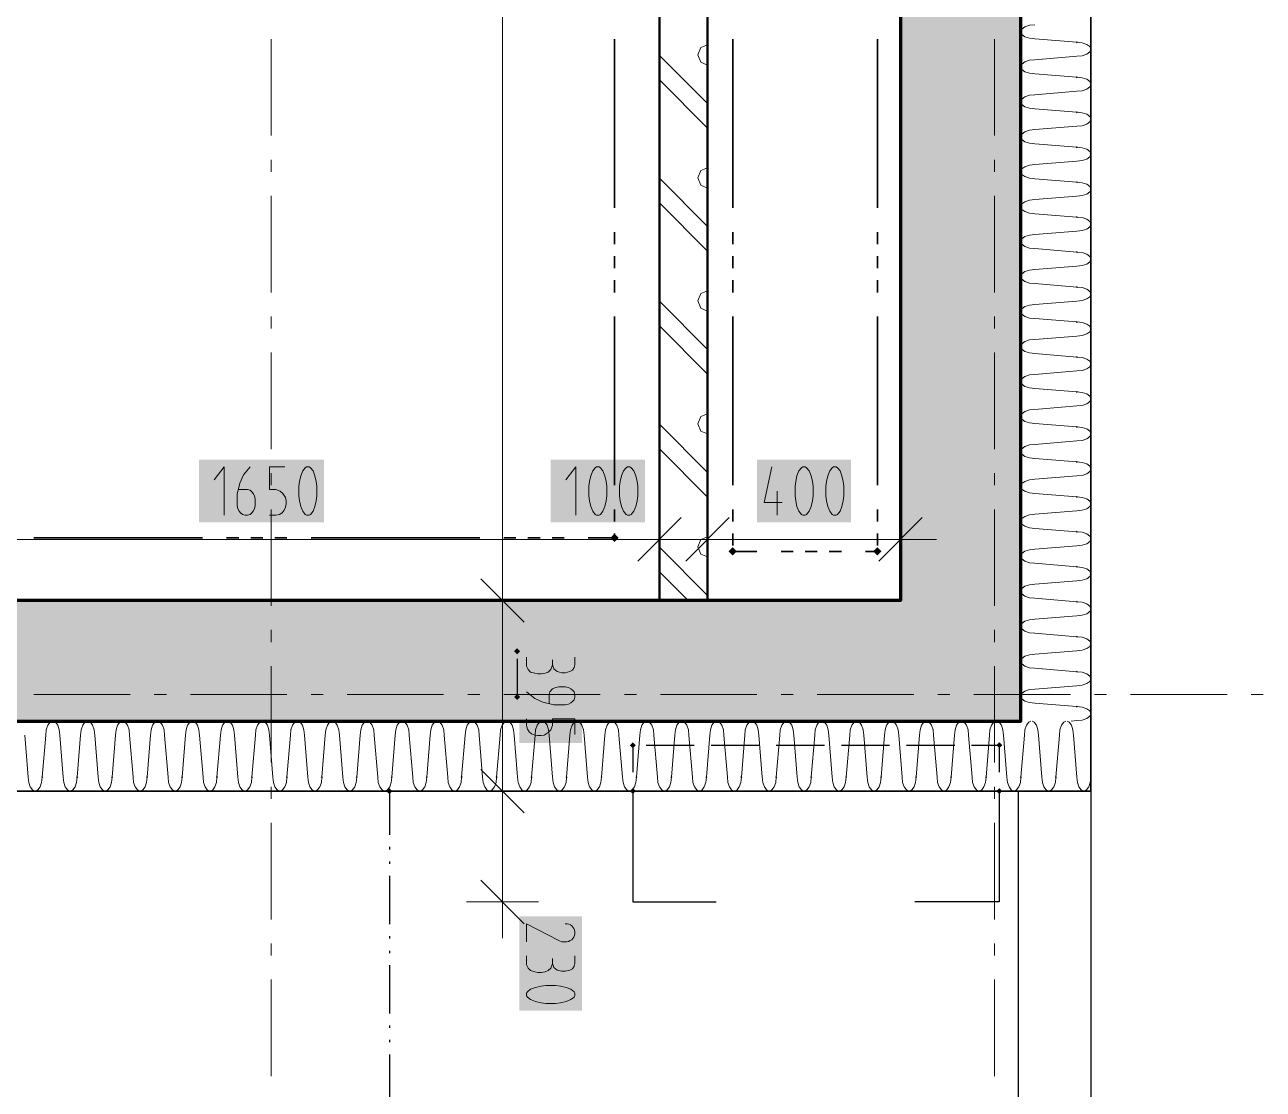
# Model space of a CAD drawing. Header units: millimetres. Extents: x 0 to 594, y 0 to 420.
# Drawn here: x 441.17 to 462.04, y 140.93 to 158.87 of the extents above; entities that cross this region are included whole.
import ezdxf

# ---------------------------------------------------------------- set-up
doc = ezdxf.new("R2010")
doc.units = ezdxf.units.MM
doc.header["$LTSCALE"] = 8
for name, color, linetype in [('PDF_CTU', 7, 'Continuous'), ('PDF_Dokresleni nad rovinou rezu', 7, 'Continuous'), ('PDF_Dokresleni pod rovinou rezu', 7, 'Continuous'), ('PDF_Instalacni prizdivky', 7, 'Continuous'), ('PDF_Koty delkove', 7, 'Continuous'), ('PDF_Obecne 0.25', 7, 'Continuous'), ('PDF_Osy hlavni', 7, 'Continuous'), ('PDF_Pozarni useky', 3, 'Continuous'), ('PDF_Steny vnitrni', 7, 'Continuous'), ('PDF_Zatepleni', 7, 'Continuous')]:
    doc.layers.add(name, color=color, linetype=linetype)

msp = doc.modelspace()

# ---------------------------------------------------------------- linework, layer by layer
at = {"layer": 'PDF_CTU', "lineweight": 25}
for points in [[(457.918, 86.558), (457.918, 145.956)], [(459.137, 145.956), (459.137, 86.558)]]:
    msp.add_lwpolyline(points, dxfattribs=at)
at = {"layer": 'PDF_Dokresleni nad rovinou rezu', "lineweight": 25}
for points in [[(447.313, 145.956), (447.313, 145.216)], [(447.313, 145.013), (447.313, 144.972)], [(447.313, 144.769), (447.313, 144.729)], [(447.313, 144.526), (447.313, 143.713)], [(447.313, 143.51), (447.313, 143.469)], [(447.313, 143.266), (447.313, 143.225)], [(447.313, 143.022), (447.313, 142.21)], [(447.313, 142.006), (447.313, 141.966)], [(447.313, 141.763), (447.313, 141.722)], [(447.313, 141.519), (447.313, 140.706)]]:
    msp.add_lwpolyline(points, dxfattribs=at)
at = {"layer": 'PDF_Dokresleni nad rovinou rezu', "lineweight": 25, "transparency": 33554559}
msp.add_solid([(447.313, 146.006), (447.363, 145.956), (447.262, 145.956), (447.313, 145.905)], dxfattribs=at)
at = {"layer": 'PDF_Dokresleni pod rovinou rezu', "lineweight": 25}
for points in [[(449.466, 148.182), (449.466, 147.54)], [(451.416, 146.728), (451.416, 146.273)], [(451.64, 146.728), (452.452, 146.728)], [(452.737, 146.728), (453.549, 146.728)], [(453.834, 146.728), (454.646, 146.728)], [(454.931, 146.728), (455.743, 146.728)], [(456.028, 146.728), (456.841, 146.728)], [(457.125, 146.728), (457.593, 146.728)], [(457.593, 146.728), (457.593, 146.273)], [(451.416, 145.988), (451.416, 145.956)], [(457.593, 145.988), (457.593, 145.956)]]:
    msp.add_lwpolyline(points, dxfattribs=at)
at = {"layer": 'PDF_Dokresleni pod rovinou rezu', "lineweight": 25, "transparency": 33554559}
for points in [[(449.466, 148.363), (449.517, 148.312), (449.415, 148.312), (449.466, 148.261)], [(449.466, 147.591), (449.517, 147.54), (449.415, 147.54), (449.466, 147.489)], [(451.366, 146.728), (451.416, 146.778), (451.416, 146.677), (451.467, 146.728)], [(451.416, 146.778), (451.467, 146.728), (451.366, 146.728), (451.416, 146.677)], [(457.593, 146.778), (457.643, 146.728), (457.542, 146.728), (457.593, 146.677)], [(457.542, 146.728), (457.593, 146.778), (457.593, 146.677), (457.643, 146.728)], [(451.416, 146.006), (451.467, 145.956), (451.366, 145.956), (451.416, 145.905)], [(457.593, 146.006), (457.643, 145.956), (457.542, 145.956), (457.593, 145.905)]]:
    msp.add_solid(points, dxfattribs=at)
at = {"layer": 'PDF_Instalacni prizdivky', "lineweight": 50}
msp.add_lwpolyline([(438.455, 180.94), (451.863, 180.94), (451.863, 149.166), (452.676, 149.166), (452.676, 180.94), (455.927, 180.94), (455.927, 181.752), (438.455, 181.752), (438.455, 185.816), (437.642, 185.816), (422.933, 185.816), (422.933, 185.003), (437.642, 185.003), (437.642, 171.838), (438.455, 171.838), (438.455, 180.94)], dxfattribs=at)
at = {"layer": 'PDF_Instalacni prizdivky', "lineweight": 9}
for points in [[(452.676, 158.528), (452.563, 158.482), (452.512, 158.359), (452.563, 158.235), (452.676, 158.189)], [(451.863, 158.352), (452.676, 157.54)], [(451.863, 157.938), (452.676, 157.125)], [(452.676, 156.456), (452.563, 156.409), (452.512, 156.286), (452.563, 156.163), (452.676, 156.116)], [(451.863, 156.28), (452.676, 155.468)], [(451.863, 155.866), (452.676, 155.053)], [(452.676, 154.384), (452.563, 154.337), (452.512, 154.214), (452.563, 154.091), (452.676, 154.044)], [(451.863, 154.208), (452.676, 153.395)], [(451.863, 153.794), (452.676, 152.981)], [(452.676, 152.312), (452.563, 152.265), (452.512, 152.142), (452.563, 152.019), (452.676, 151.972)], [(451.863, 152.136), (452.676, 151.323)], [(451.863, 151.721), (452.676, 150.909)], [(452.676, 150.239), (452.563, 150.193), (452.512, 150.07), (452.563, 149.947), (452.676, 149.9)], [(451.863, 150.064), (452.676, 149.251)], [(451.863, 149.649), (452.347, 149.166)]]:
    msp.add_lwpolyline(points, dxfattribs=at)
at = {"layer": 'PDF_Koty delkove', "lineweight": 18}
for points in [[(449.22, 301.251), (449.22, 300.784), (449.22, 298), (449.22, 260.66), (449.22, 260.009), (449.22, 199.224), (449.22, 198.208), (449.22, 196.177), (449.22, 181.752), (449.22, 180.94), (449.22, 149.166), (449.22, 145.956), (449.22, 144.087)], [(444.531, 150.604), (444.531, 151.416), (444.358, 151.2)], [(445.019, 150.969), (445.04, 150.929), (445.051, 150.875), (445.051, 150.767), (445.04, 150.712), (445.019, 150.672), (444.997, 150.645), (444.965, 150.617), (444.921, 150.604), (444.878, 150.604), (444.835, 150.617), (444.802, 150.645), (444.781, 150.672), (444.758, 150.712), (444.747, 150.767), (444.747, 150.956), (444.791, 151.146), (444.856, 151.281), (444.965, 151.416)], [(445.55, 151.416), (445.29, 151.416), (445.29, 151.037), (445.398, 151.037), (445.474, 151.01), (445.517, 150.969), (445.56, 150.902), (445.571, 150.848), (445.571, 150.794), (445.56, 150.739), (445.539, 150.686), (445.506, 150.645), (445.463, 150.617), (445.398, 150.604), (445.29, 150.604)], [(446.091, 150.929), (446.091, 151.092), (446.08, 151.172), (446.059, 151.267), (446.026, 151.349), (445.983, 151.403), (445.961, 151.416), (445.918, 151.416), (445.896, 151.403), (445.853, 151.349), (445.821, 151.267), (445.799, 151.172), (445.788, 151.092), (445.788, 150.929), (445.799, 150.848), (445.821, 150.753), (445.853, 150.672), (445.896, 150.617), (445.918, 150.604)], [(450.458, 150.604), (450.458, 151.416), (450.285, 151.2)], [(451.498, 150.929), (451.498, 151.092), (451.487, 151.172), (451.465, 151.267), (451.433, 151.349), (451.39, 151.403), (451.368, 151.416), (451.325, 151.416), (451.303, 151.403), (451.26, 151.349), (451.228, 151.267), (451.205, 151.172), (451.194, 151.092), (451.194, 150.929), (451.205, 150.848), (451.228, 150.753), (451.26, 150.672), (451.303, 150.617), (451.325, 150.604)], [(453.933, 150.82), (453.63, 150.82), (453.76, 151.416)], [(454.973, 150.929), (454.973, 151.092), (454.962, 151.172), (454.941, 151.267), (454.908, 151.349), (454.865, 151.403), (454.843, 151.416), (454.8, 151.416), (454.778, 151.403), (454.735, 151.349), (454.703, 151.267), (454.681, 151.172), (454.67, 151.092), (454.67, 150.929), (454.681, 150.848), (454.703, 150.753), (454.735, 150.672), (454.778, 150.617)], [(444.77, 151.037), (444.921, 151.037), (444.965, 151.024), (444.997, 150.997), (445.019, 150.969)], [(445.918, 150.604), (445.961, 150.604), (445.983, 150.617), (446.026, 150.672), (446.059, 150.753), (446.08, 150.848), (446.091, 150.929)], [(451.325, 150.604), (451.368, 150.604), (451.39, 150.617), (451.433, 150.672), (451.465, 150.753), (451.487, 150.848), (451.498, 150.929)], [(453.847, 150.604), (453.847, 151.01)], [(454.778, 150.617), (454.8, 150.604), (454.843, 150.604), (454.865, 150.617), (454.908, 150.672), (454.941, 150.753), (454.962, 150.848), (454.973, 150.929)], [(451.863, 149.588), (451.863, 150.197), (451.863, 150.807)], [(452.676, 149.588), (452.676, 150.197), (452.676, 150.807)], [(455.927, 149.588), (455.927, 150.197), (455.927, 150.807)], [(451.498, 149.831), (452.229, 150.563)], [(452.31, 149.831), (453.042, 150.563)], [(455.561, 149.831), (456.292, 150.563)], [(385.633, 150.197), (388.071, 150.197), (409.525, 150.197), (411.963, 150.197), (437.642, 150.197), (438.455, 150.197), (451.863, 150.197), (452.676, 150.197), (455.927, 150.197)], [(455.927, 150.197), (456.536, 150.197)], [(448.854, 149.531), (449.585, 148.8)], [(448.61, 149.166), (449.22, 149.166), (449.829, 149.166)], [(449.626, 148.21), (449.626, 148.059), (449.654, 148.005), (449.694, 147.961), (449.762, 147.94), (449.816, 147.929), (449.871, 147.929), (449.938, 147.94), (449.992, 147.961), (450.032, 148.005), (450.06, 148.08), (450.06, 148.167)], [(450.439, 148.21), (450.439, 148.08), (450.426, 148.037), (450.398, 147.994), (450.357, 147.972), (450.277, 147.95), (450.222, 147.95), (450.141, 147.972), (450.087, 148.015), (450.06, 148.08)], [(449.626, 147.625), (449.762, 147.517), (449.897, 147.452), (450.087, 147.409), (450.277, 147.409), (450.331, 147.42), (450.371, 147.441), (450.398, 147.463), (450.426, 147.495), (450.439, 147.539), (450.439, 147.582), (450.426, 147.625), (450.398, 147.658), (450.371, 147.679), (450.331, 147.701), (450.277, 147.712), (450.168, 147.712), (450.114, 147.701), (450.06, 147.679), (450.019, 147.625), (450.005, 147.582), (450.005, 147.43)], [(450.439, 146.91), (450.439, 147.17), (450.06, 147.17), (450.06, 147.062), (450.032, 146.986), (449.992, 146.943), (449.924, 146.9), (449.871, 146.889), (449.816, 146.889), (449.762, 146.9), (449.708, 146.921), (449.667, 146.954), (449.64, 146.996), (449.626, 147.062), (449.626, 147.17)], [(448.854, 146.321), (449.585, 145.59)], [(448.61, 145.956), (449.22, 145.956), (449.829, 145.956)], [(448.854, 144.452), (449.585, 143.721)], [(448.61, 144.087), (449.22, 144.087), (449.829, 144.087)], [(449.22, 144.087), (449.22, 143.477)], [(449.626, 143.179), (449.626, 143.027), (449.654, 142.973), (449.694, 142.93), (449.762, 142.908), (449.816, 142.897), (449.871, 142.897), (449.938, 142.908), (449.992, 142.93), (450.032, 142.973), (450.06, 143.049)], [(450.439, 143.179), (450.439, 143.049), (450.426, 143.005), (450.398, 142.962), (450.357, 142.94), (450.277, 142.919), (450.222, 142.919), (450.141, 142.94), (450.087, 142.984), (450.06, 143.049), (450.06, 143.135)], [(449.952, 142.377), (450.114, 142.377), (450.195, 142.388), (450.29, 142.41), (450.371, 142.442), (450.426, 142.485), (450.439, 142.507), (450.439, 142.55), (450.426, 142.572), (450.371, 142.615), (450.29, 142.648), (450.195, 142.67), (450.114, 142.681), (449.952, 142.681), (449.871, 142.67), (449.775, 142.648), (449.694, 142.615), (449.64, 142.572), (449.626, 142.55), (449.626, 142.507), (449.64, 142.485), (449.694, 142.442)], [(449.694, 142.442), (449.775, 142.41), (449.871, 142.388), (449.952, 142.377)]]:
    msp.add_lwpolyline(points, dxfattribs=at)
for points in [[(450.978, 150.929), (450.978, 151.092), (450.967, 151.172), (450.945, 151.267), (450.913, 151.349), (450.87, 151.403), (450.848, 151.416), (450.805, 151.416), (450.783, 151.403), (450.74, 151.349), (450.707, 151.267), (450.685, 151.172), (450.674, 151.092), (450.674, 150.929), (450.685, 150.848), (450.707, 150.753), (450.74, 150.672), (450.783, 150.617), (450.805, 150.604), (450.848, 150.604), (450.87, 150.617), (450.913, 150.672), (450.945, 150.753), (450.967, 150.848)], [(454.453, 150.929), (454.453, 151.092), (454.442, 151.172), (454.421, 151.267), (454.388, 151.349), (454.345, 151.403), (454.323, 151.416), (454.28, 151.416), (454.258, 151.403), (454.215, 151.349), (454.183, 151.267), (454.161, 151.172), (454.15, 151.092), (454.15, 150.929), (454.161, 150.848), (454.183, 150.753), (454.215, 150.672), (454.258, 150.617), (454.28, 150.604), (454.323, 150.604), (454.345, 150.617), (454.388, 150.672), (454.421, 150.753), (454.442, 150.848)]]:
    msp.add_lwpolyline(points, close=True, dxfattribs=at)
msp.add_lwpolyline([(449.626, 143.417), (449.626, 143.721), (450.168, 143.439), (450.222, 143.417), (450.304, 143.417, 0.983077), (450.277, 143.721)], format="xyb", dxfattribs=at)
at = {"layer": 'PDF_Koty delkove', "color": 7, "lineweight": 18, "true_color": 0xffffff, "transparency": 33554559}
for points in [[(444.105, 150.482), (446.213, 150.482), (444.105, 151.538), (446.213, 151.538)], [(450.032, 150.482), (451.62, 150.482), (450.032, 151.538), (451.62, 151.538)], [(453.508, 150.482), (455.095, 150.482), (453.508, 151.538), (455.095, 151.538)], [(449.504, 148.354), (449.504, 146.767), (450.561, 148.354), (450.561, 146.767)], [(449.504, 143.843), (449.504, 142.255), (450.561, 143.843), (450.561, 142.255)]]:
    msp.add_solid(points, dxfattribs=at)
at = {"layer": 'PDF_Obecne 0.25', "lineweight": 25}
for points in [[(451.416, 145.956), (451.416, 144.087), (452.822, 144.087)], [(457.593, 145.956), (457.593, 144.087), (456.17, 144.087)]]:
    msp.add_lwpolyline(points, dxfattribs=at)
at = {"layer": 'PDF_Osy hlavni', "lineweight": 18}
for points in [[(445.322, 157), (445.322, 158.625), (445.322, 157)], [(457.511, 158.625), (457.511, 157)], [(445.322, 156.39), (445.322, 156.593), (445.322, 156.39)], [(457.511, 156.593), (457.511, 156.39)], [(445.322, 154.358), (445.322, 155.984), (445.322, 154.358)], [(457.511, 155.984), (457.511, 154.358)], [(445.322, 153.749), (445.322, 153.952), (445.322, 153.749)], [(457.511, 153.952), (457.511, 153.749)], [(445.322, 151.717), (445.322, 153.343), (445.322, 151.717)], [(457.511, 153.343), (457.511, 151.717)], [(445.322, 151.108), (445.322, 151.311), (445.322, 151.108)], [(457.511, 151.311), (457.511, 151.108)], [(445.322, 149.076), (445.322, 150.702), (445.322, 149.076)], [(457.511, 150.702), (457.511, 149.076)], [(445.322, 148.467), (445.322, 148.67), (445.322, 148.467)], [(457.511, 148.67), (457.511, 148.467)], [(445.322, 146.435), (445.322, 148.061), (445.322, 146.435)], [(457.511, 148.061), (457.511, 146.435)], [(441.319, 147.581), (442.944, 147.581)], [(443.351, 147.581), (443.554, 147.581)], [(443.96, 147.581), (445.585, 147.581)], [(445.992, 147.581), (446.195, 147.581)], [(446.601, 147.581), (448.227, 147.581)], [(448.633, 147.581), (448.836, 147.581)], [(449.242, 147.581), (450.868, 147.581)], [(451.274, 147.581), (451.477, 147.581)], [(451.883, 147.581), (453.509, 147.581)], [(453.915, 147.581), (454.118, 147.581)], [(454.524, 147.581), (456.15, 147.581)], [(456.556, 147.581), (456.759, 147.581)], [(457.166, 147.581), (458.791, 147.581)], [(459.197, 147.581), (459.4, 147.581)], [(459.807, 147.581), (461.432, 147.581)], [(461.838, 147.581), (462.041, 147.581)], [(445.322, 145.826), (445.322, 146.029), (445.322, 145.826)], [(457.511, 146.029), (457.511, 145.826)], [(445.322, 143.794), (445.322, 145.419), (445.322, 143.794)], [(457.511, 145.419), (457.511, 143.794)], [(445.322, 143.185), (445.322, 143.388), (445.322, 143.185)], [(457.511, 143.388), (457.511, 143.185)], [(445.322, 141.153), (445.322, 142.778), (445.322, 141.153)], [(457.511, 142.778), (457.511, 141.153)]]:
    msp.add_lwpolyline(points, dxfattribs=at)
at = {"layer": 'PDF_Pozarni useky', "lineweight": 35}
for points in [[(451.108, 158.625), (451.108, 155.781)], [(453.1, 158.625), (453.1, 155.781)], [(455.538, 158.625), (455.538, 155.781)], [(451.108, 155.374), (451.108, 155.171)], [(453.1, 155.374), (453.1, 155.171)], [(455.538, 155.374), (455.538, 155.171)], [(451.108, 154.968), (451.108, 154.765)], [(453.1, 154.968), (453.1, 154.765)], [(455.538, 154.968), (455.538, 154.765)], [(451.108, 154.562), (451.108, 154.358)], [(453.1, 154.562), (453.1, 154.358)], [(455.538, 154.562), (455.538, 154.358)], [(451.108, 153.952), (451.108, 151.108)], [(453.1, 153.952), (453.1, 151.108)], [(455.538, 153.952), (455.538, 151.108)], [(451.108, 150.702), (451.108, 150.498)], [(453.1, 150.702), (453.1, 150.498)], [(455.538, 150.702), (455.538, 150.498)], [(451.108, 150.295), (451.108, 150.222), (450.664, 150.222)], [(453.1, 150.295), (453.1, 150.092)], [(455.538, 150.295), (455.538, 150.092)], [(441.319, 150.222), (444.163, 150.222)], [(444.57, 150.222), (444.773, 150.222)], [(444.976, 150.222), (445.179, 150.222)], [(445.382, 150.222), (445.585, 150.222)], [(445.992, 150.222), (448.836, 150.222)], [(449.242, 150.222), (449.445, 150.222)], [(449.649, 150.222), (449.852, 150.222)], [(450.055, 150.222), (450.258, 150.222)], [(453.1, 149.994), (453.509, 149.994)], [(453.915, 149.994), (454.118, 149.994)], [(454.321, 149.994), (454.524, 149.994)], [(454.728, 149.994), (454.931, 149.994)], [(455.337, 149.994), (455.538, 149.994)]]:
    msp.add_lwpolyline(points, dxfattribs=at)
at = {"layer": 'PDF_Pozarni useky', "lineweight": 35, "transparency": 33554559}
for points in [[(451.108, 150.293), (451.179, 150.222), (451.037, 150.222), (451.108, 150.151)], [(451.037, 150.222), (451.108, 150.293), (451.108, 150.151), (451.179, 150.222)], [(453.029, 149.994), (453.1, 150.066), (453.1, 149.923), (453.171, 149.994)], [(453.1, 150.066), (453.171, 149.994), (453.029, 149.994), (453.1, 149.923)], [(455.467, 149.994), (455.538, 150.066), (455.538, 149.923), (455.609, 149.994)], [(455.538, 150.066), (455.609, 149.994), (455.467, 149.994), (455.538, 149.923)]]:
    msp.add_solid(points, dxfattribs=at)
at = {"layer": 'PDF_Steny vnitrni', "lineweight": 70}
for points in [[(385.633, 149.166), (385.633, 149.166), (385.633, 147.134), (455.927, 147.134), (457.958, 147.134), (457.958, 198.208), (455.927, 198.208), (444.59, 198.208), (443.371, 198.208), (430.45, 198.208), (430.45, 198.005), (430.45, 196.177), (455.927, 196.177)], [(455.927, 196.177), (455.927, 181.752), (455.927, 180.94), (455.927, 149.166), (452.676, 149.166), (451.863, 149.166), (438.455, 149.166), (437.642, 149.166), (411.963, 149.166)]]:
    msp.add_lwpolyline(points, dxfattribs=at)
at = {"layer": 'PDF_Steny vnitrni', "color": 9, "lineweight": 9, "true_color": 0xc0c0c0, "transparency": 33554559}
for points in [[(457.958, 147.134), (457.958, 198.208), (455.927, 147.134), (455.927, 198.208)], [(385.633, 147.134), (455.927, 147.134), (385.633, 149.166), (455.927, 149.166)]]:
    msp.add_solid(points, dxfattribs=at)
at = {"layer": 'PDF_Zatepleni', "lineweight": 35}
for points in [[(444.59, 199.224), (444.59, 198.208), (455.927, 198.208), (457.958, 198.208), (457.958, 147.134)], [(459.136, 147.134), (459.137, 147.134), (459.137, 199.224), (457.958, 199.224), (445.119, 199.224)], [(457.958, 147.134), (455.927, 147.134), (385.633, 147.134), (385.633, 145.956), (459.136, 145.956), (459.136, 147.134)]]:
    msp.add_lwpolyline(points, dxfattribs=at)
at = {"layer": 'PDF_Zatepleni', "lineweight": 9}
for points in [[(458.194, 158.867), (458.103, 158.858), (458.026, 158.832), (457.975, 158.794), (457.958, 158.761)], [(457.958, 158.736), (457.975, 158.703), (458.026, 158.665), (458.103, 158.639), (458.194, 158.63)], [(458.194, 158.63), (458.901, 158.572)], [(458.194, 158.63), (458.194, 158.63)], [(459.137, 158.454), (459.119, 158.499), (459.068, 158.537), (458.991, 158.563), (458.901, 158.572)], [(458.901, 158.336), (458.991, 158.345), (459.068, 158.371), (459.119, 158.409), (459.137, 158.454)], [(458.194, 158.278), (458.103, 158.269), (458.026, 158.243), (457.975, 158.205), (457.958, 158.172)], [(458.901, 158.336), (458.194, 158.278)], [(457.958, 158.147), (457.975, 158.114), (458.026, 158.076), (458.103, 158.05), (458.194, 158.041)], [(458.194, 158.041), (458.901, 157.983)], [(458.194, 158.041), (458.194, 158.041)], [(458.194, 157.689), (458.901, 157.747), (458.991, 157.756), (459.068, 157.782), (459.119, 157.82), (459.137, 157.865)], [(459.137, 157.865), (459.119, 157.91), (459.068, 157.948), (458.991, 157.974), (458.901, 157.983)], [(458.194, 157.689), (458.103, 157.68), (458.026, 157.654), (457.975, 157.616), (457.958, 157.583)], [(457.958, 157.558), (457.975, 157.525), (458.026, 157.487), (458.103, 157.461), (458.194, 157.452)], [(458.194, 157.452), (458.901, 157.394)], [(458.194, 157.452), (458.194, 157.452)], [(459.137, 157.276), (459.119, 157.321), (459.068, 157.359), (458.991, 157.385), (458.901, 157.394)], [(458.194, 157.1), (458.901, 157.158), (458.991, 157.167), (459.068, 157.192), (459.119, 157.231), (459.137, 157.276)], [(458.194, 157.1), (458.103, 157.091), (458.026, 157.065), (457.975, 157.026), (457.958, 156.993)], [(457.958, 156.969), (457.975, 156.936), (458.026, 156.897), (458.103, 156.872), (458.194, 156.863)], [(458.194, 156.863), (458.901, 156.804)], [(458.194, 156.863), (458.194, 156.863)], [(459.137, 156.687), (459.119, 156.732), (459.068, 156.77), (458.991, 156.795), (458.901, 156.804)], [(458.901, 156.569), (458.194, 156.51)], [(458.901, 156.569), (458.991, 156.578), (459.068, 156.603), (459.119, 156.641), (459.137, 156.687)], [(458.194, 156.51), (458.103, 156.501), (458.026, 156.476), (457.975, 156.437), (457.958, 156.404)], [(457.958, 156.38), (457.975, 156.347), (458.026, 156.308)], [(458.026, 156.308), (458.103, 156.283), (458.194, 156.274)], [(458.194, 156.274), (458.901, 156.215)], [(458.194, 156.274), (458.194, 156.274)], [(459.137, 156.097), (459.119, 156.142), (459.068, 156.181), (458.991, 156.206), (458.901, 156.215)], [(458.901, 155.98), (458.194, 155.921)], [(458.901, 155.98), (458.991, 155.988), (459.068, 156.014), (459.119, 156.052), (459.137, 156.097)], [(458.194, 155.921), (458.103, 155.912), (458.026, 155.886), (457.975, 155.848), (457.958, 155.815)], [(457.958, 155.79), (457.975, 155.757), (458.026, 155.719), (458.103, 155.693), (458.194, 155.684)], [(458.194, 155.684), (458.901, 155.626)], [(458.194, 155.684), (458.194, 155.684)], [(459.137, 155.508), (459.119, 155.553), (459.068, 155.592), (458.991, 155.617), (458.901, 155.626)], [(458.194, 155.332), (458.103, 155.323), (458.026, 155.297), (457.975, 155.259), (457.958, 155.226)], [(458.901, 155.39), (458.194, 155.332)], [(458.901, 155.39), (458.991, 155.399), (459.068, 155.425), (459.119, 155.463), (459.137, 155.508)], [(457.958, 155.201), (457.975, 155.168), (458.026, 155.13), (458.103, 155.104), (458.194, 155.095)], [(458.194, 155.095), (458.901, 155.037)], [(458.194, 155.095), (458.194, 155.095)], [(458.194, 155.095), (458.194, 155.095)], [(459.137, 154.919), (459.119, 154.964), (459.068, 155.002), (458.991, 155.028), (458.901, 155.037)], [(458.901, 154.801), (458.991, 154.81), (459.068, 154.836), (459.119, 154.874), (459.137, 154.919)], [(458.194, 154.743), (458.103, 154.734), (458.026, 154.708), (457.975, 154.67), (457.958, 154.637)], [(458.901, 154.801), (458.194, 154.743)], [(457.958, 154.612), (457.975, 154.579), (458.026, 154.541), (458.103, 154.515), (458.194, 154.506)], [(458.194, 154.506), (458.901, 154.448)], [(458.194, 154.506), (458.194, 154.506)], [(459.137, 154.33), (459.119, 154.375), (459.068, 154.413), (458.991, 154.439), (458.901, 154.448)], [(458.901, 154.212), (458.991, 154.221), (459.068, 154.247), (459.119, 154.285), (459.137, 154.33)], [(458.103, 154.145), (458.026, 154.119), (457.975, 154.081), (457.958, 154.048)], [(458.194, 154.154), (458.103, 154.145)], [(458.901, 154.212), (458.194, 154.154)], [(457.958, 154.023), (457.975, 153.99), (458.026, 153.952), (458.103, 153.926), (458.194, 153.917)], [(458.194, 153.917), (458.901, 153.859)], [(458.194, 153.917), (458.194, 153.917)], [(459.137, 153.741), (459.119, 153.786), (459.068, 153.824), (458.991, 153.85), (458.901, 153.859)], [(458.901, 153.623), (458.991, 153.632), (459.068, 153.657), (459.119, 153.696), (459.137, 153.741)], [(458.194, 153.565), (458.103, 153.556), (458.026, 153.53), (457.975, 153.491), (457.958, 153.458)], [(457.958, 153.434), (457.975, 153.401), (458.026, 153.362), (458.103, 153.337), (458.194, 153.328)], [(458.901, 153.623), (458.194, 153.565)], [(458.194, 153.328), (458.901, 153.269)], [(458.194, 153.328), (458.194, 153.328)], [(459.137, 153.152), (459.119, 153.197), (459.068, 153.235), (458.991, 153.26), (458.901, 153.269)], [(458.901, 153.034), (458.194, 152.975)], [(458.901, 153.034), (458.991, 153.043), (459.068, 153.068), (459.119, 153.106), (459.137, 153.152)], [(458.194, 152.975), (458.103, 152.966), (458.026, 152.941), (457.975, 152.902), (457.958, 152.869)], [(457.958, 152.845), (457.975, 152.812), (458.026, 152.773), (458.103, 152.748), (458.194, 152.739)], [(458.194, 152.739), (458.901, 152.68)], [(458.194, 152.739), (458.194, 152.739)], [(459.137, 152.562), (459.119, 152.607), (459.068, 152.646), (458.991, 152.671), (458.901, 152.68)], [(458.194, 152.386), (458.103, 152.377), (458.026, 152.352), (457.975, 152.313), (457.958, 152.28)], [(458.901, 152.445), (458.194, 152.386)], [(458.901, 152.445), (458.991, 152.454), (459.068, 152.479), (459.119, 152.517), (459.137, 152.562)], [(457.958, 152.255), (457.975, 152.222), (458.026, 152.184), (458.103, 152.158), (458.194, 152.149)], [(458.194, 152.149), (458.901, 152.091)], [(458.194, 152.149), (458.194, 152.149)], [(458.194, 151.797), (458.901, 151.855), (458.991, 151.864), (459.068, 151.89), (459.119, 151.928), (459.137, 151.973)], [(459.137, 151.973), (459.119, 152.018), (459.068, 152.057), (458.991, 152.082), (458.901, 152.091)], [(458.194, 151.797), (458.103, 151.788), (458.026, 151.762), (457.975, 151.724), (457.958, 151.691)], [(457.958, 151.666), (457.975, 151.633), (458.026, 151.595), (458.103, 151.569), (458.194, 151.56)], [(458.194, 151.56), (458.901, 151.502)], [(458.194, 151.56), (458.194, 151.56)], [(458.194, 151.208), (458.901, 151.266), (458.991, 151.275), (459.068, 151.301), (459.119, 151.339), (459.137, 151.384)], [(459.137, 151.384), (459.119, 151.429), (459.068, 151.467), (458.991, 151.493), (458.901, 151.502)], [(458.194, 151.208), (458.103, 151.199), (458.026, 151.173), (457.975, 151.135), (457.958, 151.102)], [(457.958, 151.077), (457.975, 151.044), (458.026, 151.006), (458.103, 150.98), (458.194, 150.971)], [(458.194, 150.971), (458.901, 150.913)], [(458.194, 150.971), (458.194, 150.971)], [(459.137, 150.795), (459.119, 150.84), (459.068, 150.878), (458.991, 150.904), (458.901, 150.913)], [(458.901, 150.677), (458.991, 150.686), (459.068, 150.712), (459.119, 150.75), (459.137, 150.795)], [(458.194, 150.619), (458.103, 150.61), (458.026, 150.584), (457.975, 150.546), (457.958, 150.513)], [(458.901, 150.677), (458.194, 150.619)], [(457.958, 150.488), (457.975, 150.455), (458.026, 150.417), (458.103, 150.391), (458.194, 150.382)], [(458.194, 150.382), (458.901, 150.324)], [(458.194, 150.382), (458.194, 150.382)], [(459.137, 150.206), (459.119, 150.251), (459.068, 150.289), (458.991, 150.315), (458.901, 150.324)], [(458.901, 150.088), (458.194, 150.03)], [(458.901, 150.088), (458.991, 150.097), (459.068, 150.122), (459.119, 150.161), (459.137, 150.206)], [(458.194, 150.03), (458.103, 150.021), (458.026, 149.995), (457.975, 149.956), (457.958, 149.924)], [(457.958, 149.899), (457.975, 149.866), (458.026, 149.827), (458.103, 149.802), (458.194, 149.793)], [(458.194, 149.793), (458.901, 149.734)], [(458.194, 149.793), (458.194, 149.793)], [(459.137, 149.617), (459.119, 149.662), (459.068, 149.7), (458.991, 149.725), (458.901, 149.734)], [(458.901, 149.499), (458.194, 149.44)], [(458.901, 149.499), (458.991, 149.508), (459.068, 149.533), (459.119, 149.571), (459.137, 149.617)], [(458.194, 149.44), (458.103, 149.431), (458.026, 149.406), (457.975, 149.367), (457.958, 149.334)], [(457.958, 149.31), (457.975, 149.277), (458.026, 149.238), (458.103, 149.213), (458.194, 149.204)], [(458.194, 149.204), (458.901, 149.145)], [(458.194, 149.204), (458.194, 149.204)], [(459.137, 149.027), (459.119, 149.072), (459.068, 149.111), (458.991, 149.136), (458.901, 149.145)], [(458.194, 148.851), (458.103, 148.842), (458.026, 148.817), (457.975, 148.778), (457.958, 148.745)], [(458.901, 148.91), (458.194, 148.851)], [(458.901, 148.91), (458.991, 148.919), (459.068, 148.944), (459.119, 148.982), (459.137, 149.027)], [(457.958, 148.72), (457.975, 148.688), (458.026, 148.649), (458.103, 148.623), (458.194, 148.614)], [(458.194, 148.614), (458.901, 148.556)], [(458.194, 148.614), (458.194, 148.614)], [(459.137, 148.438), (459.119, 148.483), (459.068, 148.522), (458.991, 148.547), (458.901, 148.556)], [(458.901, 148.32), (458.991, 148.329), (459.068, 148.355), (459.119, 148.393), (459.137, 148.438)], [(458.194, 148.262), (458.103, 148.253), (458.026, 148.227), (457.975, 148.189), (457.958, 148.156)], [(458.901, 148.32), (458.194, 148.262)], [(457.958, 148.131), (457.975, 148.098), (458.026, 148.06), (458.103, 148.034), (458.194, 148.025)], [(458.194, 148.025), (458.901, 147.967)], [(458.194, 148.025), (458.194, 148.025)], [(459.137, 147.849), (459.119, 147.894), (459.068, 147.932), (458.991, 147.958), (458.901, 147.967)], [(458.901, 147.731), (458.991, 147.74), (459.068, 147.766), (459.119, 147.804), (459.137, 147.849)], [(458.194, 147.673), (458.103, 147.664), (458.026, 147.638), (457.975, 147.6), (457.958, 147.567)], [(458.901, 147.731), (458.194, 147.673)], [(457.958, 147.542), (457.975, 147.509), (458.026, 147.471), (458.103, 147.445), (458.194, 147.436)], [(458.194, 147.436), (458.901, 147.378)], [(458.194, 147.436), (458.194, 147.436)], [(459.137, 147.26), (459.119, 147.305), (459.068, 147.343), (458.991, 147.369), (458.901, 147.378)], [(458.901, 147.142), (458.991, 147.151), (459.068, 147.177), (459.119, 147.215), (459.137, 147.26)], [(441.626, 147.134), (441.593, 147.117), (441.554, 147.066), (441.529, 146.989), (441.52, 146.898)], [(441.757, 146.898), (441.748, 146.989), (441.722, 147.066), (441.684, 147.117), (441.651, 147.134)], [(442.215, 147.134), (442.182, 147.117), (442.144, 147.066), (442.118, 146.989), (442.109, 146.898)], [(442.346, 146.898), (442.337, 146.989), (442.311, 147.066), (442.273, 147.117), (442.24, 147.134)], [(442.804, 147.134), (442.771, 147.117), (442.733, 147.066), (442.707, 146.989), (442.698, 146.898)], [(442.935, 146.898), (442.926, 146.989), (442.9, 147.066), (442.862, 147.117), (442.829, 147.134)], [(443.322, 147.066), (443.296, 146.989), (443.287, 146.898)], [(443.393, 147.134), (443.36, 147.117), (443.322, 147.066)], [(443.524, 146.898), (443.515, 146.989), (443.489, 147.066), (443.451, 147.117), (443.418, 147.134)], [(443.982, 147.134), (443.95, 147.117), (443.911, 147.066), (443.885, 146.989), (443.876, 146.898)], [(444.113, 146.898), (444.104, 146.989), (444.079, 147.066), (444.04, 147.117), (444.007, 147.134)], [(444.572, 147.134), (444.539, 147.117), (444.5, 147.066), (444.475, 146.989), (444.466, 146.898)], [(444.702, 146.898), (444.693, 146.989), (444.668, 147.066), (444.629, 147.117), (444.596, 147.134)], [(445.161, 147.134), (445.128, 147.117), (445.089, 147.066), (445.064, 146.989), (445.055, 146.898)], [(445.292, 146.898), (445.283, 146.989), (445.257, 147.066), (445.218, 147.117), (445.186, 147.134)], [(445.75, 147.134), (445.717, 147.117), (445.679, 147.066), (445.653, 146.989), (445.644, 146.898)], [(445.881, 146.898), (445.872, 146.989), (445.846, 147.066), (445.808, 147.117), (445.775, 147.134)], [(446.339, 147.134), (446.306, 147.117), (446.268, 147.066), (446.242, 146.989), (446.233, 146.898)], [(446.47, 146.898), (446.461, 146.989), (446.435, 147.066), (446.397, 147.117), (446.364, 147.134)], [(446.928, 147.134), (446.895, 147.117), (446.857, 147.066), (446.831, 146.989), (446.822, 146.898)], [(447.059, 146.898), (447.05, 146.989), (447.024, 147.066), (446.986, 147.117), (446.953, 147.134)], [(447.517, 147.134), (447.485, 147.117), (447.446, 147.066), (447.42, 146.989), (447.411, 146.898)], [(447.648, 146.898), (447.639, 146.989), (447.614, 147.066), (447.575, 147.117), (447.542, 147.134)], [(448.107, 147.134), (448.074, 147.117), (448.035, 147.066), (448.01, 146.989), (448.001, 146.898)], [(448.237, 146.898), (448.228, 146.989), (448.203, 147.066), (448.164, 147.117), (448.131, 147.134)], [(448.696, 147.134), (448.663, 147.117), (448.624, 147.066), (448.599, 146.989), (448.59, 146.898)], [(448.827, 146.898), (448.818, 146.989), (448.792, 147.066), (448.753, 147.117), (448.721, 147.134)], [(449.285, 147.134), (449.252, 147.117), (449.214, 147.066), (449.188, 146.989), (449.179, 146.898)], [(449.381, 147.066), (449.343, 147.117), (449.31, 147.134)], [(449.416, 146.898), (449.407, 146.989), (449.381, 147.066)], [(449.874, 147.134), (449.841, 147.117), (449.803, 147.066), (449.777, 146.989), (449.768, 146.898)], [(450.005, 146.898), (449.996, 146.989), (449.97, 147.066), (449.932, 147.117), (449.899, 147.134)], [(450.463, 147.134), (450.43, 147.117), (450.392, 147.066), (450.366, 146.989), (450.357, 146.898)], [(450.594, 146.898), (450.585, 146.989), (450.559, 147.066), (450.521, 147.117), (450.488, 147.134)], [(451.052, 147.134), (451.019, 147.117), (450.981, 147.066), (450.955, 146.989), (450.946, 146.898)], [(451.183, 146.898), (451.174, 146.989), (451.149, 147.066), (451.11, 147.117), (451.077, 147.134)], [(451.642, 147.134), (451.609, 147.117), (451.57, 147.066), (451.545, 146.989), (451.536, 146.898)], [(451.772, 146.898), (451.763, 146.989), (451.738, 147.066), (451.699, 147.117), (451.666, 147.134)], [(452.231, 147.134), (452.198, 147.117), (452.159, 147.066), (452.134, 146.989), (452.125, 146.898)], [(452.362, 146.898), (452.353, 146.989), (452.327, 147.066), (452.288, 147.117), (452.256, 147.134)], [(452.82, 147.134), (452.787, 147.117), (452.749, 147.066), (452.723, 146.989), (452.714, 146.898)], [(452.951, 146.898), (452.942, 146.989), (452.916, 147.066), (452.878, 147.117), (452.845, 147.134)], [(453.409, 147.134), (453.376, 147.117), (453.338, 147.066), (453.312, 146.989), (453.303, 146.898)], [(453.54, 146.898), (453.531, 146.989), (453.505, 147.066), (453.467, 147.117), (453.434, 147.134)], [(453.998, 147.134), (453.965, 147.117), (453.927, 147.066), (453.901, 146.989), (453.892, 146.898)], [(454.129, 146.898), (454.12, 146.989), (454.094, 147.066), (454.056, 147.117), (454.023, 147.134)], [(454.587, 147.134), (454.554, 147.117), (454.516, 147.066), (454.49, 146.989), (454.481, 146.898)], [(454.718, 146.898), (454.709, 146.989), (454.684, 147.066), (454.645, 147.117), (454.612, 147.134)], [(455.177, 147.134), (455.144, 147.117), (455.105, 147.066), (455.08, 146.989), (455.071, 146.898)], [(455.307, 146.898), (455.298, 146.989), (455.273, 147.066), (455.234, 147.117), (455.201, 147.134)], [(455.766, 147.134), (455.733, 147.117), (455.694, 147.066), (455.669, 146.989), (455.66, 146.898)], [(455.897, 146.898), (455.888, 146.989), (455.862, 147.066), (455.823, 147.117), (455.79, 147.134)], [(456.355, 147.134), (456.322, 147.117), (456.284, 147.066), (456.258, 146.989), (456.249, 146.898)], [(456.486, 146.898), (456.477, 146.989), (456.451, 147.066), (456.413, 147.117), (456.38, 147.134)], [(456.944, 147.134), (456.911, 147.117), (456.873, 147.066), (456.847, 146.989), (456.838, 146.898)], [(457.075, 146.898), (457.066, 146.989), (457.04, 147.066), (457.002, 147.117), (456.969, 147.134)], [(457.533, 147.134), (457.5, 147.117), (457.462, 147.066), (457.436, 146.989), (457.427, 146.898)], [(457.664, 146.898), (457.655, 146.989), (457.629, 147.066), (457.591, 147.117), (457.558, 147.134)], [(458.051, 147.066), (458.025, 146.989), (458.016, 146.898)], [(458.122, 147.134), (458.089, 147.117), (458.051, 147.066)], [(458.253, 146.898), (458.244, 146.989), (458.218, 147.066), (458.18, 147.117), (458.147, 147.134)], [(458.712, 147.134), (458.679, 147.117), (458.64, 147.066), (458.615, 146.989), (458.605, 146.898)], [(458.842, 146.898), (458.833, 146.989), (458.808, 147.066), (458.769, 147.117), (458.736, 147.134)], [(458.901, 147.142), (458.802, 147.134)], [(441.226, 146.191), (441.167, 146.898)], [(441.52, 146.898), (441.461, 146.191)], [(441.52, 146.898), (441.52, 146.898)], [(441.815, 146.191), (441.757, 146.898)], [(442.109, 146.898), (442.051, 146.191)], [(442.109, 146.898), (442.109, 146.898)], [(442.404, 146.191), (442.346, 146.898)], [(442.698, 146.898), (442.64, 146.191)], [(442.698, 146.898), (442.698, 146.898)], [(442.993, 146.191), (442.935, 146.898)], [(443.287, 146.898), (443.229, 146.191)], [(443.287, 146.898), (443.287, 146.898)], [(443.582, 146.191), (443.524, 146.898)], [(443.876, 146.898), (443.818, 146.191)], [(443.876, 146.898), (443.876, 146.898)], [(444.172, 146.191), (444.113, 146.898)], [(444.466, 146.898), (444.407, 146.191)], [(444.466, 146.898), (444.466, 146.898)], [(444.761, 146.191), (444.702, 146.898)], [(445.055, 146.898), (444.996, 146.191)], [(445.055, 146.898), (445.055, 146.898)], [(445.35, 146.191), (445.292, 146.898)], [(445.644, 146.898), (445.586, 146.191)], [(445.644, 146.898), (445.644, 146.898)], [(445.939, 146.191), (445.881, 146.898)], [(446.233, 146.898), (446.175, 146.191)], [(446.233, 146.898), (446.233, 146.898)], [(446.528, 146.191), (446.47, 146.898)], [(446.822, 146.898), (446.764, 146.191)], [(446.822, 146.898), (446.822, 146.898)], [(447.117, 146.191), (447.059, 146.898)], [(447.411, 146.898), (447.353, 146.191)], [(447.411, 146.898), (447.411, 146.898)], [(447.707, 146.191), (447.648, 146.898)], [(448.001, 146.898), (447.942, 146.191)], [(448.001, 146.898), (448.001, 146.898)], [(448.296, 146.191), (448.237, 146.898)], [(448.59, 146.898), (448.531, 146.191)], [(448.59, 146.898), (448.59, 146.898)], [(448.885, 146.191), (448.827, 146.898)], [(449.179, 146.898), (449.121, 146.191)], [(449.179, 146.898), (449.179, 146.898)], [(449.179, 146.898), (449.179, 146.898)], [(449.474, 146.191), (449.416, 146.898)], [(449.768, 146.898), (449.71, 146.191)], [(449.768, 146.898), (449.768, 146.898)], [(450.063, 146.191), (450.005, 146.898)], [(450.357, 146.898), (450.299, 146.191)], [(450.357, 146.898), (450.357, 146.898)], [(450.652, 146.191), (450.594, 146.898)], [(450.946, 146.898), (450.888, 146.191)], [(450.946, 146.898), (450.946, 146.898)], [(451.242, 146.191), (451.183, 146.898)], [(451.536, 146.898), (451.477, 146.191)], [(451.536, 146.898), (451.536, 146.898)], [(451.831, 146.191), (451.772, 146.898)], [(452.125, 146.898), (452.066, 146.191)], [(452.125, 146.898), (452.125, 146.898)], [(452.42, 146.191), (452.362, 146.898)], [(452.714, 146.898), (452.656, 146.191)], [(452.714, 146.898), (452.714, 146.898)], [(453.009, 146.191), (452.951, 146.898)], [(453.303, 146.898), (453.245, 146.191)], [(453.303, 146.898), (453.303, 146.898)], [(453.598, 146.191), (453.54, 146.898)], [(453.892, 146.898), (453.834, 146.191), (453.825, 146.101), (453.799, 146.025), (453.761, 145.974), (453.716, 145.956)], [(453.892, 146.898), (453.892, 146.898)], [(454.187, 146.191), (454.129, 146.898)], [(454.481, 146.898), (454.423, 146.191), (454.414, 146.101), (454.389, 146.025), (454.35, 145.974), (454.305, 145.956)], [(454.481, 146.898), (454.481, 146.898)], [(454.777, 146.191), (454.718, 146.898)], [(455.071, 146.898), (455.012, 146.191), (455.003, 146.101), (454.978, 146.025), (454.939, 145.974), (454.894, 145.956)], [(455.071, 146.898), (455.071, 146.898)], [(455.366, 146.191), (455.307, 146.898)], [(455.66, 146.898), (455.601, 146.191), (455.592, 146.101), (455.567, 146.025), (455.529, 145.974), (455.484, 145.956)], [(455.66, 146.898), (455.66, 146.898)], [(455.955, 146.191), (455.897, 146.898)], [(456.249, 146.898), (456.191, 146.191), (456.182, 146.101), (456.156, 146.025), (456.118, 145.974), (456.073, 145.956)], [(456.249, 146.898), (456.249, 146.898)], [(456.544, 146.191), (456.486, 146.898)], [(456.838, 146.898), (456.78, 146.191), (456.771, 146.101), (456.745, 146.025), (456.707, 145.974), (456.662, 145.956)], [(456.838, 146.898), (456.838, 146.898)], [(457.133, 146.191), (457.075, 146.898)], [(457.427, 146.898), (457.369, 146.191), (457.36, 146.101), (457.334, 146.025), (457.296, 145.974), (457.251, 145.956)], [(457.427, 146.898), (457.427, 146.898)], [(457.722, 146.191), (457.664, 146.898)], [(458.016, 146.898), (457.958, 146.191), (457.949, 146.101), (457.924, 146.025), (457.885, 145.974), (457.84, 145.956)], [(458.016, 146.898), (458.016, 146.898)], [(458.312, 146.191), (458.253, 146.898)], [(458.605, 146.898), (458.547, 146.191), (458.538, 146.101), (458.513, 146.025), (458.474, 145.974), (458.429, 145.956)], [(458.605, 146.898), (458.605, 146.898)], [(458.901, 146.191), (458.842, 146.898)], [(441.226, 146.191), (441.235, 146.101), (441.26, 146.025), (441.299, 145.974), (441.344, 145.956)], [(441.344, 145.956), (441.389, 145.974), (441.427, 146.025), (441.452, 146.101), (441.461, 146.191)], [(441.815, 146.191), (441.824, 146.101), (441.849, 146.025), (441.888, 145.974), (441.933, 145.956)], [(441.933, 145.956), (441.978, 145.974), (442.016, 146.025), (442.042, 146.101), (442.051, 146.191)], [(442.404, 146.191), (442.413, 146.101), (442.439, 146.025), (442.477, 145.974), (442.522, 145.956)], [(442.522, 145.956), (442.567, 145.974), (442.605, 146.025), (442.631, 146.101), (442.64, 146.191)], [(442.993, 146.191), (443.002, 146.101), (443.028, 146.025), (443.066, 145.974), (443.111, 145.956)], [(443.111, 145.956), (443.156, 145.974), (443.194, 146.025), (443.22, 146.101), (443.229, 146.191)], [(443.582, 146.191), (443.591, 146.101), (443.617, 146.025), (443.655, 145.974), (443.7, 145.956)], [(443.7, 145.956), (443.745, 145.974), (443.784, 146.025), (443.809, 146.101), (443.818, 146.191)], [(444.172, 146.191), (444.181, 146.101), (444.206, 146.025), (444.244, 145.974), (444.289, 145.956)], [(444.289, 145.956), (444.335, 145.974), (444.373, 146.025), (444.398, 146.101), (444.407, 146.191)], [(444.761, 146.191), (444.77, 146.101), (444.795, 146.025), (444.834, 145.974), (444.879, 145.956)], [(444.879, 145.956), (444.924, 145.974), (444.962, 146.025), (444.987, 146.101), (444.996, 146.191)], [(445.35, 146.191), (445.359, 146.101), (445.384, 146.025), (445.423, 145.974), (445.468, 145.956), (445.513, 145.974), (445.551, 146.025), (445.577, 146.101), (445.586, 146.191)], [(445.939, 146.191), (445.948, 146.101), (445.974, 146.025), (446.012, 145.974), (446.057, 145.956)], [(446.14, 146.025), (446.166, 146.101), (446.175, 146.191)], [(446.528, 146.191), (446.537, 146.101), (446.563, 146.025), (446.601, 145.974), (446.646, 145.956)], [(446.646, 145.956), (446.691, 145.974), (446.729, 146.025), (446.755, 146.101), (446.764, 146.191)], [(447.117, 146.191), (447.126, 146.101), (447.152, 146.025), (447.19, 145.974), (447.235, 145.956)], [(447.235, 145.956), (447.28, 145.974), (447.319, 146.025), (447.344, 146.101), (447.353, 146.191)], [(447.707, 146.191), (447.716, 146.101), (447.741, 146.025), (447.779, 145.974), (447.824, 145.956)], [(447.824, 145.956), (447.87, 145.974), (447.908, 146.025), (447.933, 146.101), (447.942, 146.191)], [(448.296, 146.191), (448.305, 146.101), (448.33, 146.025), (448.368, 145.974), (448.414, 145.956)], [(448.414, 145.956), (448.459, 145.974), (448.497, 146.025), (448.522, 146.101), (448.531, 146.191)], [(448.885, 146.191), (448.894, 146.101), (448.919, 146.025), (448.958, 145.974), (449.003, 145.956)], [(449.003, 145.956), (449.048, 145.974), (449.086, 146.025), (449.112, 146.101), (449.121, 146.191)], [(449.474, 146.191), (449.483, 146.101), (449.509, 146.025), (449.547, 145.974), (449.592, 145.956)], [(449.592, 145.956), (449.637, 145.974), (449.675, 146.025), (449.701, 146.101), (449.71, 146.191)], [(450.063, 146.191), (450.072, 146.101), (450.098, 146.025), (450.136, 145.974), (450.181, 145.956)], [(450.181, 145.956), (450.226, 145.974), (450.264, 146.025), (450.29, 146.101), (450.299, 146.191)], [(450.652, 146.191), (450.661, 146.101), (450.687, 146.025), (450.725, 145.974), (450.77, 145.956)], [(450.77, 145.956), (450.815, 145.974), (450.854, 146.025), (450.879, 146.101), (450.888, 146.191)], [(451.242, 146.191), (451.251, 146.101), (451.276, 146.025), (451.314, 145.974), (451.359, 145.956)], [(451.359, 145.956), (451.404, 145.974), (451.443, 146.025), (451.468, 146.101), (451.477, 146.191)], [(451.831, 146.191), (451.84, 146.101), (451.865, 146.025)], [(451.949, 145.956), (451.994, 145.974), (452.032, 146.025), (452.057, 146.101), (452.066, 146.191)], [(452.42, 146.191), (452.429, 146.101), (452.454, 146.025), (452.493, 145.974), (452.538, 145.956)], [(452.538, 145.956), (452.583, 145.974), (452.621, 146.025), (452.647, 146.101), (452.656, 146.191)], [(453.009, 146.191), (453.018, 146.101), (453.044, 146.025), (453.082, 145.974), (453.127, 145.956)], [(453.127, 145.956), (453.172, 145.974), (453.21, 146.025), (453.236, 146.101), (453.245, 146.191)], [(453.598, 146.191), (453.607, 146.101), (453.633, 146.025), (453.671, 145.974), (453.716, 145.956)], [(454.187, 146.191), (454.196, 146.101), (454.222, 146.025), (454.26, 145.974), (454.305, 145.956)], [(454.777, 146.191), (454.785, 146.101), (454.811, 146.025), (454.849, 145.974), (454.894, 145.956)], [(455.366, 146.191), (455.375, 146.101), (455.4, 146.025), (455.438, 145.974), (455.484, 145.956)], [(455.955, 146.191), (455.964, 146.101), (455.989, 146.025), (456.028, 145.974), (456.073, 145.956)], [(456.544, 146.191), (456.553, 146.101), (456.579, 146.025), (456.617, 145.974), (456.662, 145.956)], [(457.133, 146.191), (457.142, 146.101), (457.168, 146.025), (457.206, 145.974), (457.251, 145.956)], [(457.722, 146.191), (457.731, 146.101), (457.757, 146.025), (457.795, 145.974), (457.84, 145.956)], [(458.312, 146.191), (458.32, 146.101), (458.346, 146.025), (458.384, 145.974), (458.429, 145.956)], [(458.901, 146.191), (458.91, 146.101), (458.935, 146.025), (458.973, 145.974), (459.019, 145.956)], [(459.019, 145.956), (459.064, 145.974), (459.102, 146.025), (459.127, 146.101), (459.136, 146.191)], [(446.057, 145.956), (446.102, 145.974), (446.14, 146.025)], [(451.865, 146.025), (451.903, 145.974), (451.949, 145.956)]]:
    msp.add_lwpolyline(points, dxfattribs=at)
at = {"layer": 'PDF_Zatepleni', "lineweight": 9, "transparency": 33554559}
for points in [[(458.901, 158.59), (458.919, 158.572), (458.883, 158.572), (458.901, 158.554)], [(458.901, 158.001), (458.919, 157.983), (458.883, 157.983), (458.901, 157.964)], [(458.901, 157.412), (458.919, 157.394), (458.883, 157.394), (458.901, 157.375)], [(458.901, 156.823), (458.919, 156.804), (458.883, 156.804), (458.901, 156.786)], [(458.901, 156.233), (458.919, 156.215), (458.883, 156.215), (458.901, 156.197)], [(458.901, 155.644), (458.919, 155.626), (458.883, 155.626), (458.901, 155.608)], [(458.901, 155.055), (458.919, 155.037), (458.883, 155.037), (458.901, 155.019)], [(458.901, 154.466), (458.919, 154.448), (458.883, 154.448), (458.901, 154.429)], [(458.901, 153.877), (458.919, 153.859), (458.883, 153.859), (458.901, 153.84)], [(458.901, 153.288), (458.919, 153.269), (458.883, 153.269), (458.901, 153.251)], [(458.901, 152.698), (458.919, 152.68), (458.883, 152.68), (458.901, 152.662)], [(458.901, 152.109), (458.919, 152.091), (458.883, 152.091), (458.901, 152.073)], [(458.901, 151.52), (458.919, 151.502), (458.883, 151.502), (458.901, 151.484)], [(458.901, 150.931), (458.919, 150.913), (458.883, 150.913), (458.901, 150.894)], [(458.901, 150.342), (458.919, 150.324), (458.883, 150.324), (458.901, 150.305)], [(458.901, 149.753), (458.919, 149.734), (458.883, 149.734), (458.901, 149.716)], [(458.901, 149.164), (458.919, 149.145), (458.883, 149.145), (458.901, 149.127)], [(458.901, 148.574), (458.919, 148.556), (458.883, 148.556), (458.901, 148.538)], [(458.901, 147.985), (458.919, 147.967), (458.883, 147.967), (458.901, 147.949)], [(458.901, 147.396), (458.919, 147.378), (458.883, 147.378), (458.901, 147.359)], [(441.461, 146.21), (441.48, 146.191), (441.443, 146.191), (441.461, 146.173)], [(442.051, 146.21), (442.069, 146.191), (442.032, 146.191), (442.051, 146.173)], [(442.64, 146.21), (442.658, 146.191), (442.621, 146.191), (442.64, 146.173)], [(443.229, 146.21), (443.247, 146.191), (443.211, 146.191), (443.229, 146.173)], [(443.818, 146.21), (443.836, 146.191), (443.8, 146.191), (443.818, 146.173)], [(444.407, 146.21), (444.426, 146.191), (444.389, 146.191), (444.407, 146.173)], [(444.996, 146.21), (445.015, 146.191), (444.978, 146.191), (444.996, 146.173)], [(445.586, 146.21), (445.604, 146.191), (445.567, 146.191), (445.586, 146.173)], [(446.175, 146.21), (446.193, 146.191), (446.156, 146.191), (446.175, 146.173)], [(446.764, 146.21), (446.782, 146.191), (446.746, 146.191), (446.764, 146.173)], [(447.353, 146.21), (447.371, 146.191), (447.335, 146.191), (447.353, 146.173)], [(447.942, 146.21), (447.961, 146.191), (447.924, 146.191), (447.942, 146.173)], [(448.531, 146.21), (448.55, 146.191), (448.513, 146.191), (448.531, 146.173)], [(449.121, 146.21), (449.139, 146.191), (449.102, 146.191), (449.121, 146.173)], [(449.71, 146.21), (449.728, 146.191), (449.691, 146.191), (449.71, 146.173)], [(450.299, 146.21), (450.317, 146.191), (450.281, 146.191), (450.299, 146.173)], [(450.888, 146.21), (450.906, 146.191), (450.87, 146.191), (450.888, 146.173)], [(451.477, 146.21), (451.496, 146.191), (451.459, 146.191), (451.477, 146.173)], [(452.066, 146.21), (452.085, 146.191), (452.048, 146.191), (452.066, 146.173)], [(452.656, 146.21), (452.674, 146.191), (452.637, 146.191), (452.656, 146.173)], [(453.245, 146.21), (453.263, 146.191), (453.226, 146.191), (453.245, 146.173)], [(453.834, 146.21), (453.852, 146.191), (453.816, 146.191), (453.834, 146.173)], [(454.423, 146.21), (454.441, 146.191), (454.405, 146.191), (454.423, 146.173)], [(455.012, 146.21), (455.03, 146.191), (454.994, 146.191), (455.012, 146.173)], [(455.601, 146.21), (455.62, 146.191), (455.583, 146.191), (455.601, 146.173)], [(456.191, 146.21), (456.209, 146.191), (456.172, 146.191), (456.191, 146.173)], [(456.78, 146.21), (456.798, 146.191), (456.761, 146.191), (456.78, 146.173)], [(457.369, 146.21), (457.387, 146.191), (457.351, 146.191), (457.369, 146.173)], [(457.958, 146.21), (457.976, 146.191), (457.94, 146.191), (457.958, 146.173)], [(458.547, 146.21), (458.565, 146.191), (458.529, 146.191), (458.547, 146.173)], [(459.136, 146.173), (459.118, 146.191), (459.136, 146.21)]]:
    msp.add_solid(points, dxfattribs=at)

doc.saveas('drawing.dxf')
